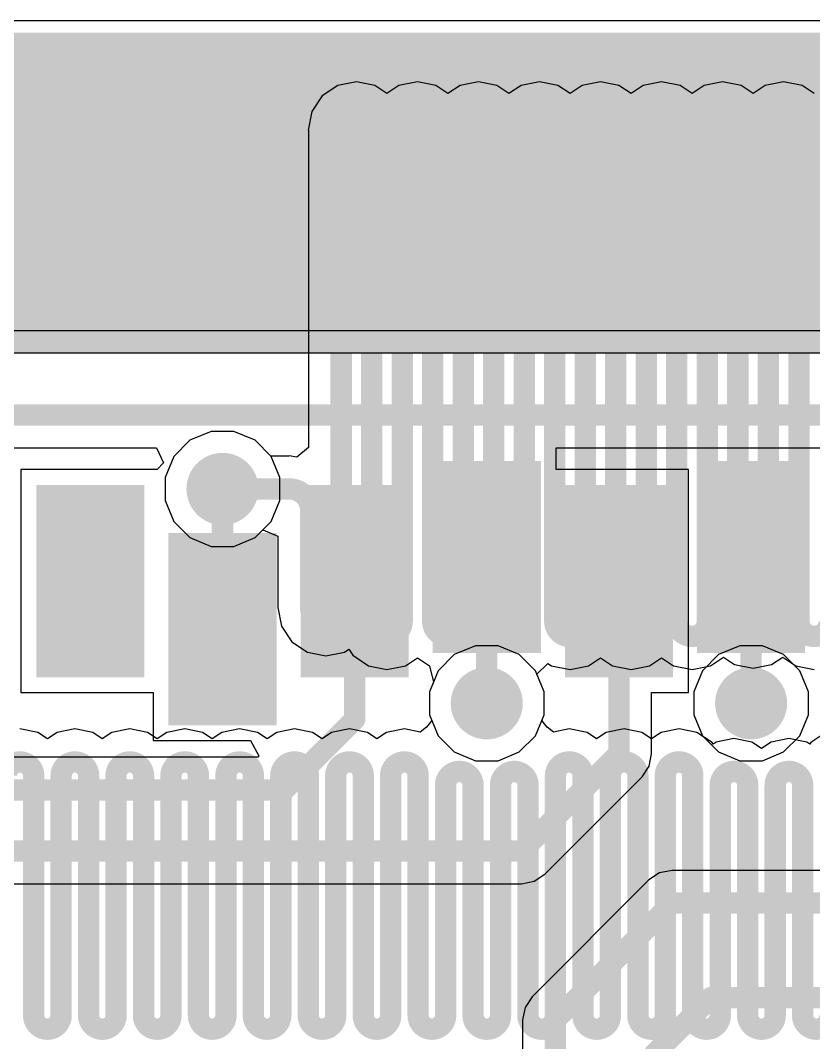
# Model space of a CAD drawing. Header units: inches. Extents: x -3 to 128, y -12 to 41.
# Drawn here: x 50.76 to 57.36, y 24.33 to 32.83 of the extents above; entities that cross this region are included whole.
import ezdxf

# ---------------------------------------------------------------- set-up
doc = ezdxf.new("R2010")
doc.units = ezdxf.units.IN
for name, color, linetype in [('Bottom Layer', 5, 'Continuous'), ('Layer 1', 16, 'Continuous'), ('Layer 2', 76, 'Continuous'), ('Top Layer', 1, 'Continuous'), ('Top Overlay', 2, 'Continuous'), ('Top Paste', 8, 'Continuous'), ('Top Solder', 216, 'Continuous'), ('Via Holes', 16, 'Continuous')]:
    doc.layers.add(name, color=color, linetype=linetype)

msp = doc.modelspace()

# ---------------------------------------------------------------- hatches: boundary and pattern name
at = {"layer": 'Bottom Layer'}
h = msp.add_hatch(color=5, dxfattribs=at)
edge = h.paths.add_edge_path()
edge.add_arc((52.4416, 28.9333), 0.3, 0, 360)
h = msp.add_hatch(color=5, dxfattribs=at)
edge = h.paths.add_edge_path()
edge.add_arc((54.6416, 27.1498), 0.3, 0, 360)
h = msp.add_hatch(color=5, dxfattribs=at)
edge = h.paths.add_edge_path()
edge.add_arc((56.8416, 27.1498), 0.3, 0, 360)
at = {"layer": 'Layer 1'}
h = msp.add_hatch(color=16, dxfattribs=at)
edge = h.paths.add_edge_path()
edge.add_arc((52.4416, 28.9333), 0.3, 0, 360)
h = msp.add_hatch(color=16, dxfattribs=at)
edge = h.paths.add_edge_path()
edge.add_arc((54.6416, 27.1498), 0.3, 0, 360)
h = msp.add_hatch(color=16, dxfattribs=at)
edge = h.paths.add_edge_path()
edge.add_arc((56.8416, 27.1498), 0.3, 0, 360)
at = {"layer": 'Layer 2'}
h = msp.add_hatch(color=76, dxfattribs=at)
edge = h.paths.add_edge_path()
edge.add_arc((52.4416, 28.9333), 0.3, 0, 360)
h = msp.add_hatch(color=76, dxfattribs=at)
edge = h.paths.add_edge_path()
edge.add_arc((54.6416, 27.1498), 0.3, 0, 360)
h = msp.add_hatch(color=76, dxfattribs=at)
edge = h.paths.add_edge_path()
edge.add_arc((56.8416, 27.1498), 0.3, 0, 360)
at = {"layer": 'Top Layer'}
for points in [[(60.5316, 32.667), (45.9816, 32.667), (45.9816, 30.067), (60.5316, 30.067)], [(55.0416, 27.617), (54.2416, 27.617), (54.2416, 29.1169), (55.0416, 29.1169)], [(57.2416, 27.617), (56.4416, 27.617), (56.4416, 29.1169), (57.2416, 29.1169)], [(51.7416, 27.417), (50.9416, 27.417), (50.9416, 28.9169), (51.7416, 28.9169)], [(53.9416, 27.417), (53.1416, 27.417), (53.1416, 28.9169), (53.9416, 28.9169)], [(56.1416, 27.417), (55.3416, 27.417), (55.3416, 28.9169), (56.1416, 28.9169)], [(52.8416, 27.017), (52.0416, 27.017), (52.0416, 28.5169), (52.8416, 28.5169)]]:
    msp.add_hatch(color=1, dxfattribs=at).paths.add_polyline_path(points)
h = msp.add_hatch(color=1, dxfattribs=at)
edge = h.paths.add_edge_path()
edge.add_arc((52.4416, 28.9333), 0.3, 0, 360)
h = msp.add_hatch(color=1, dxfattribs=at)
edge = h.paths.add_edge_path()
edge.add_arc((54.6416, 27.1498), 0.3, 0, 360)
h = msp.add_hatch(color=1, dxfattribs=at)
edge = h.paths.add_edge_path()
edge.add_arc((56.8416, 27.1498), 0.3, 0, 360)
at = {"layer": 'Top Paste'}
for points in [[(55.0416, 27.617), (54.2416, 27.617), (54.2416, 29.1169), (55.0416, 29.1169)], [(57.2416, 27.617), (56.4416, 27.617), (56.4416, 29.1169), (57.2416, 29.1169)], [(51.7416, 27.417), (50.9416, 27.417), (50.9416, 28.9169), (51.7416, 28.9169)], [(53.9416, 27.417), (53.1416, 27.417), (53.1416, 28.9169), (53.9416, 28.9169)], [(56.1416, 27.417), (55.3416, 27.417), (55.3416, 28.9169), (56.1416, 28.9169)], [(52.8416, 27.017), (52.0416, 27.017), (52.0416, 28.5169), (52.8416, 28.5169)]]:
    msp.add_hatch(color=8, dxfattribs=at).paths.add_polyline_path(points)
at = {"layer": 'Top Solder'}
for points in [[(55.0916, 27.567), (54.1916, 27.567), (54.1916, 29.1669), (55.0916, 29.1669)], [(57.2916, 27.567), (56.3916, 27.567), (56.3916, 29.1669), (57.2916, 29.1669)], [(51.7916, 27.367), (50.8916, 27.367), (50.8916, 28.9669), (51.7916, 28.9669)], [(53.9916, 27.367), (53.0916, 27.367), (53.0916, 28.9669), (53.9916, 28.9669)], [(56.1916, 27.367), (55.2916, 27.367), (55.2916, 28.9669), (56.1916, 28.9669)], [(52.8916, 26.967), (51.9916, 26.967), (51.9916, 28.5669), (52.8916, 28.5669)]]:
    msp.add_hatch(color=216, dxfattribs=at).paths.add_polyline_path(points)
at = {"layer": 'Via Holes'}
h = msp.add_hatch(color=7, dxfattribs=at)
edge = h.paths.add_edge_path()
edge.add_arc((52.4416, 28.9333), 0.15, 0, 360)
h = msp.add_hatch(color=7, dxfattribs=at)
edge = h.paths.add_edge_path()
edge.add_arc((54.6416, 27.1498), 0.15, 0, 360)
h = msp.add_hatch(color=7, dxfattribs=at)
edge = h.paths.add_edge_path()
edge.add_arc((56.8416, 27.1498), 0.15, 0, 360)

# ---------------------------------------------------------------- linework, layer by layer
at = {"layer": 'Bottom Layer'}
for p, q in [((44.5928, 32.831), (58.7484, 32.831)), ((60.1808, 30.2483), (12.7877, 30.2483)), ((12.7877, 30.067), (60.1808, 30.067)), ((52.1709, 29.3383), (52.0365, 29.2039)), ((52.3466, 29.4111), (52.1709, 29.3383)), ((52.5366, 29.4111), (52.3466, 29.4111)), ((52.7123, 29.3383), (52.5366, 29.4111)), ((52.8467, 29.2039), (52.7123, 29.3383)), ((52.0365, 29.2039), (51.9638, 29.0283)), ((52.9194, 29.0283), (52.8467, 29.2039)), ((51.9638, 29.0283), (51.9638, 28.8382)), ((52.9194, 28.8382), (52.9194, 29.0283)), ((51.9638, 28.8382), (52.0365, 28.6626)), ((52.8467, 28.6626), (52.9194, 28.8382)), ((52.0365, 28.6626), (52.1709, 28.5282)), ((52.7123, 28.5282), (52.8467, 28.6626)), ((52.1709, 28.5282), (52.3466, 28.4555)), ((52.5366, 28.4555), (52.7123, 28.5282)), ((52.3466, 28.4555), (52.5366, 28.4555)), ((56.5709, 27.5549), (56.4365, 27.4205)), ((56.7466, 27.6276), (56.5709, 27.5549)), ((56.9366, 27.6276), (56.7466, 27.6276)), ((57.1122, 27.5549), (56.9366, 27.6276)), ((57.2467, 27.4205), (57.1122, 27.5549)), ((56.4365, 27.4205), (56.3638, 27.2449)), ((57.3194, 27.2449), (57.2467, 27.4205)), ((56.3638, 27.2449), (56.3638, 27.0548)), ((57.3194, 27.0548), (57.3194, 27.2449)), ((56.3638, 27.0548), (56.4365, 26.8792)), ((57.2467, 26.8792), (57.3194, 27.0548)), ((56.4365, 26.8792), (56.5709, 26.7448)), ((57.1122, 26.7448), (57.2467, 26.8792)), ((56.5709, 26.7448), (56.7466, 26.672)), ((56.9366, 26.672), (57.1122, 26.7448)), ((56.7466, 26.672), (56.9366, 26.672))]:
    msp.add_line(p, q, dxfattribs=at)
at = {"layer": 'Layer 1'}
for p, q in [((44.5928, 32.831), (58.7484, 32.831)), ((53.5564, 32.3207), (53.4028, 32.2902)), ((53.7101, 32.2902), (53.5564, 32.3207)), ((54.0644, 32.3207), (53.9108, 32.2902)), ((54.2181, 32.2902), (54.0644, 32.3207)), ((54.5724, 32.3207), (54.4188, 32.2902)), ((54.7261, 32.2902), (54.5724, 32.3207)), ((55.0804, 32.3207), (54.9268, 32.2902)), ((55.2341, 32.2902), (55.0804, 32.3207)), ((55.5884, 32.3207), (55.4348, 32.2902)), ((55.7421, 32.2902), (55.5884, 32.3207)), ((56.0964, 32.3207), (55.9428, 32.2902)), ((56.2501, 32.2902), (56.0964, 32.3207)), ((56.6044, 32.3207), (56.4508, 32.2902)), ((56.7581, 32.2902), (56.6044, 32.3207)), ((57.1124, 32.3207), (56.9588, 32.2902)), ((57.2661, 32.2902), (57.1124, 32.3207)), ((53.4028, 32.2902), (53.2726, 32.2032)), ((53.8104, 32.2231), (53.7101, 32.2902)), ((53.9108, 32.2902), (53.8104, 32.2231)), ((54.3184, 32.2231), (54.2181, 32.2902)), ((54.4188, 32.2902), (54.3184, 32.2231)), ((54.8264, 32.2231), (54.7261, 32.2902)), ((54.9268, 32.2902), (54.8264, 32.2231)), ((55.3344, 32.2231), (55.2341, 32.2902)), ((55.4348, 32.2902), (55.3344, 32.2231)), ((55.8424, 32.2231), (55.7421, 32.2902)), ((55.9428, 32.2902), (55.8424, 32.2231)), ((56.3504, 32.2231), (56.2501, 32.2902)), ((56.4508, 32.2902), (56.3504, 32.2231)), ((56.8584, 32.2231), (56.7581, 32.2902)), ((56.9588, 32.2902), (56.8584, 32.2231)), ((57.3664, 32.2231), (57.2661, 32.2902)), ((53.2726, 32.2032), (53.1856, 32.0729)), ((53.1856, 32.0729), (53.155, 31.9193)), ((53.155, 31.9193), (53.1575, 31.9193)), ((53.1575, 31.9193), (53.1575, 29.277)), ((52.1709, 29.3383), (52.0365, 29.2039)), ((52.3466, 29.4111), (52.1709, 29.3383)), ((52.5366, 29.4111), (52.3466, 29.4111)), ((52.7123, 29.3383), (52.5366, 29.4111)), ((52.8454, 29.2052), (52.7123, 29.3383)), ((53.1575, 29.277), (53.0593, 29.1964)), ((52.0365, 29.2039), (51.9638, 29.0283)), ((52.9976, 29.2052), (52.8454, 29.2052)), ((53.0593, 29.1964), (52.9976, 29.2087)), ((52.9976, 29.2087), (52.9976, 29.2052)), ((51.9638, 29.0283), (51.9638, 28.8382)), ((51.9638, 28.8382), (52.0365, 28.6626)), ((52.0365, 28.6626), (52.1709, 28.5282)), ((52.7123, 28.5282), (52.7765, 28.5925)), ((52.7765, 28.5925), (52.9035, 28.5399)), ((52.1709, 28.5282), (52.3466, 28.4555)), ((52.5366, 28.4555), (52.7123, 28.5282)), ((52.9035, 28.5399), (52.9035, 27.9459)), ((52.3466, 28.4555), (52.5366, 28.4555)), ((52.9035, 27.9459), (52.901, 27.9459)), ((52.901, 27.9459), (52.9316, 27.7923)), ((52.9316, 27.7923), (53.0186, 27.6621)), ((53.0186, 27.6621), (53.1488, 27.575)), ((53.1488, 27.575), (53.3024, 27.5445)), ((53.3024, 27.5445), (53.4561, 27.575)), ((53.4561, 27.575), (53.4929, 27.5997)), ((53.4929, 27.5997), (53.5266, 27.5492)), ((53.5266, 27.5492), (53.6568, 27.4622)), ((53.9641, 27.4622), (54.0644, 27.5293)), ((54.0644, 27.5293), (54.1648, 27.4622)), ((55.0589, 27.3909), (55.1509, 27.4822)), ((55.1509, 27.4822), (55.1808, 27.4622)), ((55.4881, 27.4622), (55.5884, 27.5293)), ((55.5884, 27.5293), (55.6888, 27.4622)), ((55.9961, 27.4622), (56.0964, 27.5293)), ((56.0964, 27.5293), (56.1968, 27.4622)), ((56.5041, 27.4622), (56.6123, 27.5345)), ((56.6123, 27.5345), (56.7048, 27.4727)), ((56.7048, 27.4727), (56.8584, 27.4421)), ((56.8584, 27.4421), (57.0121, 27.4727)), ((57.0121, 27.4727), (57.1046, 27.5345)), ((57.1046, 27.5345), (57.2128, 27.4622)), ((53.6568, 27.4622), (53.8104, 27.4316)), ((53.8104, 27.4316), (53.9641, 27.4622)), ((54.1648, 27.4622), (54.1975, 27.3262)), ((55.1194, 27.2449), (55.0589, 27.3909)), ((55.1808, 27.4622), (55.3344, 27.4316)), ((55.3344, 27.4316), (55.4881, 27.4622)), ((55.6888, 27.4622), (55.8424, 27.4316)), ((55.8424, 27.4316), (55.9961, 27.4622)), ((56.1968, 27.4622), (56.3504, 27.4316)), ((56.3504, 27.4316), (56.5041, 27.4622)), ((57.2128, 27.4622), (57.3664, 27.4316)), ((54.1975, 27.3262), (54.1638, 27.2449)), ((54.1638, 27.2449), (54.1638, 27.0548)), ((55.1194, 27.0548), (55.1194, 27.2449)), ((54.1638, 27.0548), (54.1838, 27.0065)), ((55.0992, 27.0061), (55.1194, 27.0548)), ((54.1838, 27.0065), (54.1409, 26.9523)), ((55.143, 26.9514), (55.0992, 27.0061)), ((50.9043, 26.9066), (50.7556, 26.9362)), ((50.9842, 26.8532), (50.9043, 26.9066)), ((51.0642, 26.9066), (50.9842, 26.8532)), ((51.2128, 26.9362), (51.0642, 26.9066)), ((51.3615, 26.9066), (51.2128, 26.9362)), ((51.4414, 26.8532), (51.3615, 26.9066)), ((51.5214, 26.9066), (51.4414, 26.8532)), ((51.67, 26.9362), (51.5214, 26.9066)), ((51.8187, 26.9066), (51.67, 26.9362)), ((51.8986, 26.8532), (51.8187, 26.9066)), ((51.9786, 26.9066), (51.8986, 26.8532)), ((52.1272, 26.9362), (51.9786, 26.9066)), ((52.2759, 26.9066), (52.1272, 26.9362)), ((52.3558, 26.8532), (52.2759, 26.9066)), ((52.4358, 26.9066), (52.3558, 26.8532)), ((52.5844, 26.9362), (52.4358, 26.9066)), ((52.7331, 26.9066), (52.5844, 26.9362)), ((52.813, 26.8532), (52.7331, 26.9066)), ((52.893, 26.9066), (52.813, 26.8532)), ((53.0416, 26.9362), (52.893, 26.9066)), ((53.1903, 26.9066), (53.0416, 26.9362)), ((53.2702, 26.8532), (53.1903, 26.9066)), ((53.3502, 26.9066), (53.2702, 26.8532)), ((53.4988, 26.9362), (53.3502, 26.9066)), ((53.6475, 26.9066), (53.4988, 26.9362)), ((53.7274, 26.8532), (53.6475, 26.9066)), ((53.8074, 26.9066), (53.7274, 26.8532)), ((53.956, 26.9362), (53.8074, 26.9066)), ((54.0862, 26.9103), (53.956, 26.9362)), ((54.1409, 26.9523), (54.0862, 26.9103)), ((55.197, 26.9102), (55.143, 26.9514)), ((55.3276, 26.9362), (55.197, 26.9102)), ((55.4763, 26.9066), (55.3276, 26.9362)), ((55.5562, 26.8532), (55.4763, 26.9066)), ((55.6362, 26.9066), (55.5562, 26.8532)), ((55.7848, 26.9362), (55.6362, 26.9066)), ((55.9335, 26.9066), (55.7848, 26.9362)), ((56.0134, 26.8532), (55.9335, 26.9066)), ((56.0934, 26.9066), (56.0134, 26.8532)), ((56.242, 26.9362), (56.0934, 26.9066)), ((56.3907, 26.9066), (56.242, 26.9362)), ((56.5167, 26.8224), (56.3907, 26.9066)), ((57.465, 26.9066), (57.3389, 26.8224)), ((56.5247, 26.8105), (56.5167, 26.8224)), ((56.5506, 26.8277), (56.5247, 26.8105)), ((56.6992, 26.8573), (56.5506, 26.8277)), ((56.8479, 26.8277), (56.6992, 26.8573)), ((56.9278, 26.7743), (56.8479, 26.8277)), ((57.0078, 26.8277), (56.9278, 26.7743)), ((57.1564, 26.8573), (57.0078, 26.8277)), ((57.3051, 26.8277), (57.1564, 26.8573)), ((57.3309, 26.8105), (57.3051, 26.8277)), ((57.3389, 26.8224), (57.3309, 26.8105))]:
    msp.add_line(p, q, dxfattribs=at)
for points in [[(53.4294, 31.9193, 0.1778, 0.1778, -1), (53.6834, 31.9193, 0.1778, 0.1778, 0)], [(53.9374, 31.9193, 0.1778, 0.1778, -1), (54.1914, 31.9193, 0.1778, 0.1778, 0)], [(54.4454, 31.9193, 0.1778, 0.1778, -1), (54.6994, 31.9193, 0.1778, 0.1778, 0)], [(54.9534, 31.9193, 0.1778, 0.1778, -1), (55.2074, 31.9193, 0.1778, 0.1778, 0)], [(55.4614, 31.9193, 0.1778, 0.1778, -1), (55.7154, 31.9193, 0.1778, 0.1778, 0)], [(55.9694, 31.9193, 0.1778, 0.1778, -1), (56.2234, 31.9193, 0.1778, 0.1778, 0)], [(56.4774, 31.9193, 0.1778, 0.1778, -1), (56.7314, 31.9193, 0.1778, 0.1778, 0)], [(56.9854, 31.9193, 0.1778, 0.1778, -1), (57.2394, 31.9193, 0.1778, 0.1778, 0)], [(53.4294, 27.9459, 0.1778, 0.1778, 0), (53.4294, 31.9193, 0.1778, 0.1778, 0)], [(53.6834, 27.833, 0.1778, 0.1778, 0), (53.6834, 31.9193, 0.1778, 0.1778, 0)], [(53.9374, 27.833, 0.1778, 0.1778, 0), (53.9374, 31.9193, 0.1778, 0.1778, 0)], [(54.1914, 27.833, 0.1778, 0.1778, 0), (54.1914, 31.9193, 0.1778, 0.1778, 0)], [(54.4454, 27.833, 0.1778, 0.1778, 0), (54.4454, 31.9193, 0.1778, 0.1778, 0)], [(54.6994, 27.8435, 0.1778, 0.1778, 0), (54.6994, 31.9193, 0.1778, 0.1778, 0)], [(54.9534, 27.8435, 0.1778, 0.1778, 0), (54.9534, 31.9193, 0.1778, 0.1778, 0)], [(55.2074, 27.833, 0.1778, 0.1778, 0), (55.2074, 31.9193, 0.1778, 0.1778, 0)], [(55.4614, 27.833, 0.1778, 0.1778, 0), (55.4614, 31.9193, 0.1778, 0.1778, 0)], [(55.7154, 27.833, 0.1778, 0.1778, 0), (55.7154, 31.9193, 0.1778, 0.1778, 0)], [(55.9694, 27.833, 0.1778, 0.1778, 0), (55.9694, 31.9193, 0.1778, 0.1778, 0)], [(56.2234, 27.833, 0.1778, 0.1778, 0), (56.2234, 31.9193, 0.1778, 0.1778, 0)], [(56.4774, 27.833, 0.1778, 0.1778, 0), (56.4774, 31.9193, 0.1778, 0.1778, 0)], [(56.7314, 27.8435, 0.1778, 0.1778, 0), (56.7314, 31.9193, 0.1778, 0.1778, 0)], [(56.9854, 27.8435, 0.1778, 0.1778, 0), (56.9854, 31.9193, 0.1778, 0.1778, 0)], [(57.2394, 27.833, 0.1778, 0.1778, 0), (57.2394, 31.9193, 0.1778, 0.1778, 0)], [(52.4416, 28.9333, 0.1778, 0.1778, 0), (52.6547, 28.9333, 0.1778, 0.1778, 0)], [(52.6547, 28.9333, 0.1778, 0.1778, 0), (52.9976, 28.9333, 0.1778, 0.1778, 0)], [(52.9976, 28.9333, 0.1778, 0.1778, -0.414214), (53.1754, 28.7555, 0.1778, 0.1778, 0)], [(53.1754, 27.9459, 0.1778, 0.1778, 0), (53.1754, 28.7555, 0.1778, 0.1778, 0)], [(53.4294, 27.9459, 0.1778, 0.1778, -1), (53.1754, 27.9459, 0.1778, 0.1778, 0)], [(53.9374, 27.833, 0.1778, 0.1778, -1), (53.6834, 27.833, 0.1778, 0.1778, 0)], [(54.4454, 27.833, 0.1778, 0.1778, -1), (54.1914, 27.833, 0.1778, 0.1778, 0)], [(54.9534, 27.8435, 0.1778, 0.1778, -1), (54.6994, 27.8435, 0.1778, 0.1778, 0)], [(55.4614, 27.833, 0.1778, 0.1778, -1), (55.2074, 27.833, 0.1778, 0.1778, 0)], [(55.9694, 27.833, 0.1778, 0.1778, -1), (55.7154, 27.833, 0.1778, 0.1778, 0)], [(56.4774, 27.833, 0.1778, 0.1778, -1), (56.2234, 27.833, 0.1778, 0.1778, 0)], [(56.9854, 27.8435, 0.1778, 0.1778, -1), (56.7314, 27.8435, 0.1778, 0.1778, 0)], [(57.4934, 27.833, 0.1778, 0.1778, -1), (57.2394, 27.833, 0.1778, 0.1778, 0)], [(50.6413, 26.5477, 0.1778, 0.1778, -1), (50.8699, 26.5477, 0.1778, 0.1778, 0)], [(51.0985, 26.5477, 0.1778, 0.1778, -1), (51.3271, 26.5477, 0.1778, 0.1778, 0)], [(51.5557, 26.5477, 0.1778, 0.1778, -1), (51.7843, 26.5477, 0.1778, 0.1778, 0)], [(52.0129, 26.5477, 0.1778, 0.1778, -1), (52.2415, 26.5477, 0.1778, 0.1778, 0)], [(52.4701, 26.5477, 0.1778, 0.1778, -1), (52.6987, 26.5477, 0.1778, 0.1778, 0)], [(52.9273, 26.5477, 0.1778, 0.1778, -1), (53.1559, 26.5477, 0.1778, 0.1778, 0)], [(53.3845, 26.5477, 0.1778, 0.1778, -1), (53.6131, 26.5477, 0.1778, 0.1778, 0)], [(53.8417, 26.5477, 0.1778, 0.1778, -1), (54.0703, 26.5477, 0.1778, 0.1778, 0)], [(55.2133, 26.5477, 0.1778, 0.1778, -1), (55.4419, 26.5477, 0.1778, 0.1778, 0)], [(55.6705, 26.5477, 0.1778, 0.1778, -1), (55.8991, 26.5477, 0.1778, 0.1778, 0)], [(56.1277, 26.5477, 0.1778, 0.1778, -1), (56.3563, 26.5477, 0.1778, 0.1778, 0)], [(50.8699, 24.5526, 0.1778, 0.1778, 0), (50.8699, 26.5477, 0.1778, 0.1778, 0)], [(51.0985, 24.5526, 0.1778, 0.1778, 0), (51.0985, 26.5477, 0.1778, 0.1778, 0)], [(51.3271, 24.5526, 0.1778, 0.1778, 0), (51.3271, 26.5477, 0.1778, 0.1778, 0)], [(51.5557, 24.5526, 0.1778, 0.1778, 0), (51.5557, 26.5477, 0.1778, 0.1778, 0)], [(51.7843, 24.5526, 0.1778, 0.1778, 0), (51.7843, 26.5477, 0.1778, 0.1778, 0)], [(52.0129, 24.5526, 0.1778, 0.1778, 0), (52.0129, 26.5477, 0.1778, 0.1778, 0)], [(52.2415, 24.5526, 0.1778, 0.1778, 0), (52.2415, 26.5477, 0.1778, 0.1778, 0)], [(52.4701, 24.5526, 0.1778, 0.1778, 0), (52.4701, 26.5477, 0.1778, 0.1778, 0)], [(52.6987, 24.5526, 0.1778, 0.1778, 0), (52.6987, 26.5477, 0.1778, 0.1778, 0)], [(52.9273, 24.5526, 0.1778, 0.1778, 0), (52.9273, 26.5477, 0.1778, 0.1778, 0)], [(53.1559, 24.5526, 0.1778, 0.1778, 0), (53.1559, 26.5477, 0.1778, 0.1778, 0)], [(53.3845, 24.5526, 0.1778, 0.1778, 0), (53.3845, 26.5477, 0.1778, 0.1778, 0)], [(53.6131, 24.5526, 0.1778, 0.1778, 0), (53.6131, 26.5477, 0.1778, 0.1778, 0)], [(53.8417, 24.5526, 0.1778, 0.1778, 0), (53.8417, 26.5477, 0.1778, 0.1778, 0)], [(54.0703, 24.5526, 0.1778, 0.1778, 0), (54.0703, 26.5477, 0.1778, 0.1778, 0)], [(54.2989, 26.4688, 0.1778, 0.1778, -1), (54.5275, 26.4688, 0.1778, 0.1778, 0)], [(54.7561, 26.4688, 0.1778, 0.1778, -1), (54.9847, 26.4688, 0.1778, 0.1778, 0)], [(55.2133, 24.5526, 0.1778, 0.1778, 0), (55.2133, 26.5477, 0.1778, 0.1778, 0)], [(55.4419, 24.5526, 0.1778, 0.1778, 0), (55.4419, 26.5477, 0.1778, 0.1778, 0)], [(55.6705, 24.5526, 0.1778, 0.1778, 0), (55.6705, 26.5477, 0.1778, 0.1778, 0)], [(55.8991, 24.5526, 0.1778, 0.1778, 0), (55.8991, 26.5477, 0.1778, 0.1778, 0)], [(56.1277, 24.5526, 0.1778, 0.1778, 0), (56.1277, 26.5477, 0.1778, 0.1778, 0)], [(56.3563, 24.5526, 0.1778, 0.1778, 0), (56.3563, 26.5477, 0.1778, 0.1778, 0)], [(56.5849, 26.4688, 0.1778, 0.1778, -1), (56.8135, 26.4688, 0.1778, 0.1778, 0)], [(57.0421, 26.4688, 0.1778, 0.1778, -1), (57.2707, 26.4688, 0.1778, 0.1778, 0)], [(54.2989, 24.5526, 0.1778, 0.1778, 0), (54.2989, 26.4688, 0.1778, 0.1778, 0)], [(54.5275, 24.5526, 0.1778, 0.1778, 0), (54.5275, 26.4688, 0.1778, 0.1778, 0)], [(54.7561, 24.5526, 0.1778, 0.1778, 0), (54.7561, 26.4688, 0.1778, 0.1778, 0)], [(54.9847, 24.5526, 0.1778, 0.1778, 0), (54.9847, 26.4688, 0.1778, 0.1778, 0)], [(56.5849, 24.5526, 0.1778, 0.1778, 0), (56.5849, 26.4688, 0.1778, 0.1778, 0)], [(56.8135, 24.5526, 0.1778, 0.1778, 0), (56.8135, 26.4688, 0.1778, 0.1778, 0)], [(57.0421, 24.5526, 0.1778, 0.1778, 0), (57.0421, 26.4688, 0.1778, 0.1778, 0)], [(57.2707, 24.5526, 0.1778, 0.1778, 0), (57.2707, 26.4688, 0.1778, 0.1778, 0)], [(51.0985, 24.5526, 0.1778, 0.1778, -1), (50.8699, 24.5526, 0.1778, 0.1778, 0)], [(51.5557, 24.5526, 0.1778, 0.1778, -1), (51.3271, 24.5526, 0.1778, 0.1778, 0)], [(52.0129, 24.5526, 0.1778, 0.1778, -1), (51.7843, 24.5526, 0.1778, 0.1778, 0)], [(52.4701, 24.5526, 0.1778, 0.1778, -1), (52.2415, 24.5526, 0.1778, 0.1778, 0)], [(52.9273, 24.5526, 0.1778, 0.1778, -1), (52.6987, 24.5526, 0.1778, 0.1778, 0)], [(53.3845, 24.5526, 0.1778, 0.1778, -1), (53.1559, 24.5526, 0.1778, 0.1778, 0)], [(53.8417, 24.5526, 0.1778, 0.1778, -1), (53.6131, 24.5526, 0.1778, 0.1778, 0)], [(54.2989, 24.5526, 0.1778, 0.1778, -1), (54.0703, 24.5526, 0.1778, 0.1778, 0)], [(54.7561, 24.5526, 0.1778, 0.1778, -1), (54.5275, 24.5526, 0.1778, 0.1778, 0)], [(55.2133, 24.5526, 0.1778, 0.1778, -1), (54.9847, 24.5526, 0.1778, 0.1778, 0)], [(55.6705, 24.5526, 0.1778, 0.1778, -1), (55.4419, 24.5526, 0.1778, 0.1778, 0)], [(56.1277, 24.5526, 0.1778, 0.1778, -1), (55.8991, 24.5526, 0.1778, 0.1778, 0)], [(56.5849, 24.5526, 0.1778, 0.1778, -1), (56.3563, 24.5526, 0.1778, 0.1778, 0)], [(57.0421, 24.5526, 0.1778, 0.1778, -1), (56.8135, 24.5526, 0.1778, 0.1778, 0)], [(57.4993, 24.5526, 0.1778, 0.1778, -1), (57.2707, 24.5526, 0.1778, 0.1778, 0)]]:
    msp.add_lwpolyline(points, format="xyseb", dxfattribs=at)
for points in [[(53.385, 31.9193, 0.0889, 0.0889, 1), (53.4739, 31.9193, 0.0889, 0.0889, 1)], [(53.385, 31.9193, 0.0889, 0.0889, 1), (53.4739, 31.9193, 0.0889, 0.0889, 1)], [(53.639, 31.9193, 0.0889, 0.0889, 1), (53.7279, 31.9193, 0.0889, 0.0889, 1)], [(53.639, 31.9193, 0.0889, 0.0889, 1), (53.7279, 31.9193, 0.0889, 0.0889, 1)], [(53.893, 31.9193, 0.0889, 0.0889, 1), (53.9819, 31.9193, 0.0889, 0.0889, 1)], [(53.893, 31.9193, 0.0889, 0.0889, 1), (53.9819, 31.9193, 0.0889, 0.0889, 1)], [(54.147, 31.9193, 0.0889, 0.0889, 1), (54.2359, 31.9193, 0.0889, 0.0889, 1)], [(54.147, 31.9193, 0.0889, 0.0889, 1), (54.2359, 31.9193, 0.0889, 0.0889, 1)], [(54.401, 31.9193, 0.0889, 0.0889, 1), (54.4899, 31.9193, 0.0889, 0.0889, 1)], [(54.401, 31.9193, 0.0889, 0.0889, 1), (54.4899, 31.9193, 0.0889, 0.0889, 1)], [(54.655, 31.9193, 0.0889, 0.0889, 1), (54.7439, 31.9193, 0.0889, 0.0889, 1)], [(54.655, 31.9193, 0.0889, 0.0889, 1), (54.7439, 31.9193, 0.0889, 0.0889, 1)], [(54.909, 31.9193, 0.0889, 0.0889, 1), (54.9979, 31.9193, 0.0889, 0.0889, 1)], [(54.909, 31.9193, 0.0889, 0.0889, 1), (54.9979, 31.9193, 0.0889, 0.0889, 1)], [(55.163, 31.9193, 0.0889, 0.0889, 1), (55.2519, 31.9193, 0.0889, 0.0889, 1)], [(55.163, 31.9193, 0.0889, 0.0889, 1), (55.2519, 31.9193, 0.0889, 0.0889, 1)], [(55.417, 31.9193, 0.0889, 0.0889, 1), (55.5059, 31.9193, 0.0889, 0.0889, 1)], [(55.417, 31.9193, 0.0889, 0.0889, 1), (55.5059, 31.9193, 0.0889, 0.0889, 1)], [(55.671, 31.9193, 0.0889, 0.0889, 1), (55.7599, 31.9193, 0.0889, 0.0889, 1)], [(55.671, 31.9193, 0.0889, 0.0889, 1), (55.7599, 31.9193, 0.0889, 0.0889, 1)], [(55.925, 31.9193, 0.0889, 0.0889, 1), (56.0139, 31.9193, 0.0889, 0.0889, 1)], [(55.925, 31.9193, 0.0889, 0.0889, 1), (56.0139, 31.9193, 0.0889, 0.0889, 1)], [(56.179, 31.9193, 0.0889, 0.0889, 1), (56.2679, 31.9193, 0.0889, 0.0889, 1)], [(56.179, 31.9193, 0.0889, 0.0889, 1), (56.2679, 31.9193, 0.0889, 0.0889, 1)], [(56.433, 31.9193, 0.0889, 0.0889, 1), (56.5219, 31.9193, 0.0889, 0.0889, 1)], [(56.433, 31.9193, 0.0889, 0.0889, 1), (56.5219, 31.9193, 0.0889, 0.0889, 1)], [(56.687, 31.9193, 0.0889, 0.0889, 1), (56.7759, 31.9193, 0.0889, 0.0889, 1)], [(56.687, 31.9193, 0.0889, 0.0889, 1), (56.7759, 31.9193, 0.0889, 0.0889, 1)], [(56.941, 31.9193, 0.0889, 0.0889, 1), (57.0299, 31.9193, 0.0889, 0.0889, 1)], [(56.941, 31.9193, 0.0889, 0.0889, 1), (57.0299, 31.9193, 0.0889, 0.0889, 1)], [(57.195, 31.9193, 0.0889, 0.0889, 1), (57.2839, 31.9193, 0.0889, 0.0889, 1)], [(57.195, 31.9193, 0.0889, 0.0889, 1), (57.2839, 31.9193, 0.0889, 0.0889, 1)], [(52.3972, 28.9333, 0.0889, 0.0889, 1), (52.4861, 28.9333, 0.0889, 0.0889, 1)], [(52.6103, 28.9333, 0.0889, 0.0889, 1), (52.6992, 28.9333, 0.0889, 0.0889, 1)], [(52.6103, 28.9333, 0.0889, 0.0889, 1), (52.6992, 28.9333, 0.0889, 0.0889, 1)], [(52.9532, 28.9333, 0.0889, 0.0889, 1), (53.0421, 28.9333, 0.0889, 0.0889, 1)], [(52.9532, 28.9333, 0.0889, 0.0889, 1), (53.0421, 28.9333, 0.0889, 0.0889, 1)], [(53.131, 28.7555, 0.0889, 0.0889, 1), (53.2199, 28.7555, 0.0889, 0.0889, 1)], [(53.131, 28.7555, 0.0889, 0.0889, 1), (53.2199, 28.7555, 0.0889, 0.0889, 1)], [(53.131, 27.9459, 0.0889, 0.0889, 1), (53.2199, 27.9459, 0.0889, 0.0889, 1)], [(53.131, 27.9459, 0.0889, 0.0889, 1), (53.2199, 27.9459, 0.0889, 0.0889, 1)], [(53.385, 27.9459, 0.0889, 0.0889, 1), (53.4739, 27.9459, 0.0889, 0.0889, 1)], [(53.385, 27.9459, 0.0889, 0.0889, 1), (53.4739, 27.9459, 0.0889, 0.0889, 1)], [(53.639, 27.833, 0.0889, 0.0889, 1), (53.7279, 27.833, 0.0889, 0.0889, 1)], [(53.639, 27.833, 0.0889, 0.0889, 1), (53.7279, 27.833, 0.0889, 0.0889, 1)], [(53.893, 27.833, 0.0889, 0.0889, 1), (53.9819, 27.833, 0.0889, 0.0889, 1)], [(53.893, 27.833, 0.0889, 0.0889, 1), (53.9819, 27.833, 0.0889, 0.0889, 1)], [(54.147, 27.833, 0.0889, 0.0889, 1), (54.2359, 27.833, 0.0889, 0.0889, 1)], [(54.147, 27.833, 0.0889, 0.0889, 1), (54.2359, 27.833, 0.0889, 0.0889, 1)], [(54.401, 27.833, 0.0889, 0.0889, 1), (54.4899, 27.833, 0.0889, 0.0889, 1)], [(54.401, 27.833, 0.0889, 0.0889, 1), (54.4899, 27.833, 0.0889, 0.0889, 1)], [(54.655, 27.8435, 0.0889, 0.0889, 1), (54.7439, 27.8435, 0.0889, 0.0889, 1)], [(54.655, 27.8435, 0.0889, 0.0889, 1), (54.7439, 27.8435, 0.0889, 0.0889, 1)], [(54.909, 27.8435, 0.0889, 0.0889, 1), (54.9979, 27.8435, 0.0889, 0.0889, 1)], [(54.909, 27.8435, 0.0889, 0.0889, 1), (54.9979, 27.8435, 0.0889, 0.0889, 1)], [(55.163, 27.833, 0.0889, 0.0889, 1), (55.2519, 27.833, 0.0889, 0.0889, 1)], [(55.163, 27.833, 0.0889, 0.0889, 1), (55.2519, 27.833, 0.0889, 0.0889, 1)], [(55.417, 27.833, 0.0889, 0.0889, 1), (55.5059, 27.833, 0.0889, 0.0889, 1)], [(55.417, 27.833, 0.0889, 0.0889, 1), (55.5059, 27.833, 0.0889, 0.0889, 1)], [(55.671, 27.833, 0.0889, 0.0889, 1), (55.7599, 27.833, 0.0889, 0.0889, 1)], [(55.671, 27.833, 0.0889, 0.0889, 1), (55.7599, 27.833, 0.0889, 0.0889, 1)], [(55.925, 27.833, 0.0889, 0.0889, 1), (56.0139, 27.833, 0.0889, 0.0889, 1)], [(55.925, 27.833, 0.0889, 0.0889, 1), (56.0139, 27.833, 0.0889, 0.0889, 1)], [(56.179, 27.833, 0.0889, 0.0889, 1), (56.2679, 27.833, 0.0889, 0.0889, 1)], [(56.179, 27.833, 0.0889, 0.0889, 1), (56.2679, 27.833, 0.0889, 0.0889, 1)], [(56.433, 27.833, 0.0889, 0.0889, 1), (56.5219, 27.833, 0.0889, 0.0889, 1)], [(56.433, 27.833, 0.0889, 0.0889, 1), (56.5219, 27.833, 0.0889, 0.0889, 1)], [(56.687, 27.8435, 0.0889, 0.0889, 1), (56.7759, 27.8435, 0.0889, 0.0889, 1)], [(56.687, 27.8435, 0.0889, 0.0889, 1), (56.7759, 27.8435, 0.0889, 0.0889, 1)], [(56.941, 27.8435, 0.0889, 0.0889, 1), (57.0299, 27.8435, 0.0889, 0.0889, 1)], [(56.941, 27.8435, 0.0889, 0.0889, 1), (57.0299, 27.8435, 0.0889, 0.0889, 1)], [(57.195, 27.833, 0.0889, 0.0889, 1), (57.2839, 27.833, 0.0889, 0.0889, 1)], [(57.195, 27.833, 0.0889, 0.0889, 1), (57.2839, 27.833, 0.0889, 0.0889, 1)], [(50.8255, 26.5477, 0.0889, 0.0889, 1), (50.9144, 26.5477, 0.0889, 0.0889, 1)], [(50.8255, 26.5477, 0.0889, 0.0889, 1), (50.9144, 26.5477, 0.0889, 0.0889, 1)], [(51.0541, 26.5477, 0.0889, 0.0889, 1), (51.143, 26.5477, 0.0889, 0.0889, 1)], [(51.0541, 26.5477, 0.0889, 0.0889, 1), (51.143, 26.5477, 0.0889, 0.0889, 1)], [(51.2827, 26.5477, 0.0889, 0.0889, 1), (51.3716, 26.5477, 0.0889, 0.0889, 1)], [(51.2827, 26.5477, 0.0889, 0.0889, 1), (51.3716, 26.5477, 0.0889, 0.0889, 1)], [(51.5113, 26.5477, 0.0889, 0.0889, 1), (51.6002, 26.5477, 0.0889, 0.0889, 1)], [(51.5113, 26.5477, 0.0889, 0.0889, 1), (51.6002, 26.5477, 0.0889, 0.0889, 1)], [(51.7399, 26.5477, 0.0889, 0.0889, 1), (51.8288, 26.5477, 0.0889, 0.0889, 1)], [(51.7399, 26.5477, 0.0889, 0.0889, 1), (51.8288, 26.5477, 0.0889, 0.0889, 1)], [(51.9685, 26.5477, 0.0889, 0.0889, 1), (52.0574, 26.5477, 0.0889, 0.0889, 1)], [(51.9685, 26.5477, 0.0889, 0.0889, 1), (52.0574, 26.5477, 0.0889, 0.0889, 1)], [(52.1971, 26.5477, 0.0889, 0.0889, 1), (52.286, 26.5477, 0.0889, 0.0889, 1)], [(52.1971, 26.5477, 0.0889, 0.0889, 1), (52.286, 26.5477, 0.0889, 0.0889, 1)], [(52.4257, 26.5477, 0.0889, 0.0889, 1), (52.5146, 26.5477, 0.0889, 0.0889, 1)], [(52.4257, 26.5477, 0.0889, 0.0889, 1), (52.5146, 26.5477, 0.0889, 0.0889, 1)], [(52.6543, 26.5477, 0.0889, 0.0889, 1), (52.7432, 26.5477, 0.0889, 0.0889, 1)], [(52.6543, 26.5477, 0.0889, 0.0889, 1), (52.7432, 26.5477, 0.0889, 0.0889, 1)], [(52.8829, 26.5477, 0.0889, 0.0889, 1), (52.9718, 26.5477, 0.0889, 0.0889, 1)], [(52.8829, 26.5477, 0.0889, 0.0889, 1), (52.9718, 26.5477, 0.0889, 0.0889, 1)], [(53.1115, 26.5477, 0.0889, 0.0889, 1), (53.2004, 26.5477, 0.0889, 0.0889, 1)], [(53.1115, 26.5477, 0.0889, 0.0889, 1), (53.2004, 26.5477, 0.0889, 0.0889, 1)], [(53.3401, 26.5477, 0.0889, 0.0889, 1), (53.429, 26.5477, 0.0889, 0.0889, 1)], [(53.3401, 26.5477, 0.0889, 0.0889, 1), (53.429, 26.5477, 0.0889, 0.0889, 1)], [(53.5687, 26.5477, 0.0889, 0.0889, 1), (53.6576, 26.5477, 0.0889, 0.0889, 1)], [(53.5687, 26.5477, 0.0889, 0.0889, 1), (53.6576, 26.5477, 0.0889, 0.0889, 1)], [(53.7973, 26.5477, 0.0889, 0.0889, 1), (53.8862, 26.5477, 0.0889, 0.0889, 1)], [(53.7973, 26.5477, 0.0889, 0.0889, 1), (53.8862, 26.5477, 0.0889, 0.0889, 1)], [(54.0259, 26.5477, 0.0889, 0.0889, 1), (54.1148, 26.5477, 0.0889, 0.0889, 1)], [(54.0259, 26.5477, 0.0889, 0.0889, 1), (54.1148, 26.5477, 0.0889, 0.0889, 1)], [(55.1689, 26.5477, 0.0889, 0.0889, 1), (55.2578, 26.5477, 0.0889, 0.0889, 1)], [(55.1689, 26.5477, 0.0889, 0.0889, 1), (55.2578, 26.5477, 0.0889, 0.0889, 1)], [(55.3975, 26.5477, 0.0889, 0.0889, 1), (55.4864, 26.5477, 0.0889, 0.0889, 1)], [(55.3975, 26.5477, 0.0889, 0.0889, 1), (55.4864, 26.5477, 0.0889, 0.0889, 1)], [(55.6261, 26.5477, 0.0889, 0.0889, 1), (55.715, 26.5477, 0.0889, 0.0889, 1)], [(55.6261, 26.5477, 0.0889, 0.0889, 1), (55.715, 26.5477, 0.0889, 0.0889, 1)], [(55.8547, 26.5477, 0.0889, 0.0889, 1), (55.9436, 26.5477, 0.0889, 0.0889, 1)], [(55.8547, 26.5477, 0.0889, 0.0889, 1), (55.9436, 26.5477, 0.0889, 0.0889, 1)], [(56.0833, 26.5477, 0.0889, 0.0889, 1), (56.1722, 26.5477, 0.0889, 0.0889, 1)], [(56.0833, 26.5477, 0.0889, 0.0889, 1), (56.1722, 26.5477, 0.0889, 0.0889, 1)], [(56.3119, 26.5477, 0.0889, 0.0889, 1), (56.4008, 26.5477, 0.0889, 0.0889, 1)], [(56.3119, 26.5477, 0.0889, 0.0889, 1), (56.4008, 26.5477, 0.0889, 0.0889, 1)], [(54.2545, 26.4688, 0.0889, 0.0889, 1), (54.3434, 26.4688, 0.0889, 0.0889, 1)], [(54.2545, 26.4688, 0.0889, 0.0889, 1), (54.3434, 26.4688, 0.0889, 0.0889, 1)], [(54.4831, 26.4688, 0.0889, 0.0889, 1), (54.572, 26.4688, 0.0889, 0.0889, 1)], [(54.4831, 26.4688, 0.0889, 0.0889, 1), (54.572, 26.4688, 0.0889, 0.0889, 1)], [(54.7117, 26.4688, 0.0889, 0.0889, 1), (54.8006, 26.4688, 0.0889, 0.0889, 1)], [(54.7117, 26.4688, 0.0889, 0.0889, 1), (54.8006, 26.4688, 0.0889, 0.0889, 1)], [(54.9403, 26.4688, 0.0889, 0.0889, 1), (55.0292, 26.4688, 0.0889, 0.0889, 1)], [(54.9403, 26.4688, 0.0889, 0.0889, 1), (55.0292, 26.4688, 0.0889, 0.0889, 1)], [(56.5405, 26.4688, 0.0889, 0.0889, 1), (56.6294, 26.4688, 0.0889, 0.0889, 1)], [(56.5405, 26.4688, 0.0889, 0.0889, 1), (56.6294, 26.4688, 0.0889, 0.0889, 1)], [(56.7691, 26.4688, 0.0889, 0.0889, 1), (56.858, 26.4688, 0.0889, 0.0889, 1)], [(56.7691, 26.4688, 0.0889, 0.0889, 1), (56.858, 26.4688, 0.0889, 0.0889, 1)], [(56.9977, 26.4688, 0.0889, 0.0889, 1), (57.0866, 26.4688, 0.0889, 0.0889, 1)], [(56.9977, 26.4688, 0.0889, 0.0889, 1), (57.0866, 26.4688, 0.0889, 0.0889, 1)], [(57.2263, 26.4688, 0.0889, 0.0889, 1), (57.3152, 26.4688, 0.0889, 0.0889, 1)], [(57.2263, 26.4688, 0.0889, 0.0889, 1), (57.3152, 26.4688, 0.0889, 0.0889, 1)], [(50.8255, 24.5526, 0.0889, 0.0889, 1), (50.9144, 24.5526, 0.0889, 0.0889, 1)], [(50.8255, 24.5526, 0.0889, 0.0889, 1), (50.9144, 24.5526, 0.0889, 0.0889, 1)], [(51.0541, 24.5526, 0.0889, 0.0889, 1), (51.143, 24.5526, 0.0889, 0.0889, 1)], [(51.0541, 24.5526, 0.0889, 0.0889, 1), (51.143, 24.5526, 0.0889, 0.0889, 1)], [(51.2827, 24.5526, 0.0889, 0.0889, 1), (51.3716, 24.5526, 0.0889, 0.0889, 1)], [(51.2827, 24.5526, 0.0889, 0.0889, 1), (51.3716, 24.5526, 0.0889, 0.0889, 1)], [(51.5113, 24.5526, 0.0889, 0.0889, 1), (51.6002, 24.5526, 0.0889, 0.0889, 1)], [(51.5113, 24.5526, 0.0889, 0.0889, 1), (51.6002, 24.5526, 0.0889, 0.0889, 1)], [(51.7399, 24.5526, 0.0889, 0.0889, 1), (51.8288, 24.5526, 0.0889, 0.0889, 1)], [(51.7399, 24.5526, 0.0889, 0.0889, 1), (51.8288, 24.5526, 0.0889, 0.0889, 1)], [(51.9685, 24.5526, 0.0889, 0.0889, 1), (52.0574, 24.5526, 0.0889, 0.0889, 1)], [(51.9685, 24.5526, 0.0889, 0.0889, 1), (52.0574, 24.5526, 0.0889, 0.0889, 1)], [(52.1971, 24.5526, 0.0889, 0.0889, 1), (52.286, 24.5526, 0.0889, 0.0889, 1)], [(52.1971, 24.5526, 0.0889, 0.0889, 1), (52.286, 24.5526, 0.0889, 0.0889, 1)], [(52.4257, 24.5526, 0.0889, 0.0889, 1), (52.5146, 24.5526, 0.0889, 0.0889, 1)], [(52.4257, 24.5526, 0.0889, 0.0889, 1), (52.5146, 24.5526, 0.0889, 0.0889, 1)], [(52.6543, 24.5526, 0.0889, 0.0889, 1), (52.7432, 24.5526, 0.0889, 0.0889, 1)], [(52.6543, 24.5526, 0.0889, 0.0889, 1), (52.7432, 24.5526, 0.0889, 0.0889, 1)], [(52.8829, 24.5526, 0.0889, 0.0889, 1), (52.9718, 24.5526, 0.0889, 0.0889, 1)], [(52.8829, 24.5526, 0.0889, 0.0889, 1), (52.9718, 24.5526, 0.0889, 0.0889, 1)], [(53.1115, 24.5526, 0.0889, 0.0889, 1), (53.2004, 24.5526, 0.0889, 0.0889, 1)], [(53.1115, 24.5526, 0.0889, 0.0889, 1), (53.2004, 24.5526, 0.0889, 0.0889, 1)], [(53.3401, 24.5526, 0.0889, 0.0889, 1), (53.429, 24.5526, 0.0889, 0.0889, 1)], [(53.3401, 24.5526, 0.0889, 0.0889, 1), (53.429, 24.5526, 0.0889, 0.0889, 1)], [(53.5687, 24.5526, 0.0889, 0.0889, 1), (53.6576, 24.5526, 0.0889, 0.0889, 1)], [(53.5687, 24.5526, 0.0889, 0.0889, 1), (53.6576, 24.5526, 0.0889, 0.0889, 1)], [(53.7973, 24.5526, 0.0889, 0.0889, 1), (53.8862, 24.5526, 0.0889, 0.0889, 1)], [(53.7973, 24.5526, 0.0889, 0.0889, 1), (53.8862, 24.5526, 0.0889, 0.0889, 1)], [(54.0259, 24.5526, 0.0889, 0.0889, 1), (54.1148, 24.5526, 0.0889, 0.0889, 1)], [(54.0259, 24.5526, 0.0889, 0.0889, 1), (54.1148, 24.5526, 0.0889, 0.0889, 1)], [(54.2545, 24.5526, 0.0889, 0.0889, 1), (54.3434, 24.5526, 0.0889, 0.0889, 1)], [(54.2545, 24.5526, 0.0889, 0.0889, 1), (54.3434, 24.5526, 0.0889, 0.0889, 1)], [(54.4831, 24.5526, 0.0889, 0.0889, 1), (54.572, 24.5526, 0.0889, 0.0889, 1)], [(54.4831, 24.5526, 0.0889, 0.0889, 1), (54.572, 24.5526, 0.0889, 0.0889, 1)], [(54.7117, 24.5526, 0.0889, 0.0889, 1), (54.8006, 24.5526, 0.0889, 0.0889, 1)], [(54.7117, 24.5526, 0.0889, 0.0889, 1), (54.8006, 24.5526, 0.0889, 0.0889, 1)], [(54.9403, 24.5526, 0.0889, 0.0889, 1), (55.0292, 24.5526, 0.0889, 0.0889, 1)], [(54.9403, 24.5526, 0.0889, 0.0889, 1), (55.0292, 24.5526, 0.0889, 0.0889, 1)], [(55.1689, 24.5526, 0.0889, 0.0889, 1), (55.2578, 24.5526, 0.0889, 0.0889, 1)], [(55.1689, 24.5526, 0.0889, 0.0889, 1), (55.2578, 24.5526, 0.0889, 0.0889, 1)], [(55.3975, 24.5526, 0.0889, 0.0889, 1), (55.4864, 24.5526, 0.0889, 0.0889, 1)], [(55.3975, 24.5526, 0.0889, 0.0889, 1), (55.4864, 24.5526, 0.0889, 0.0889, 1)], [(55.6261, 24.5526, 0.0889, 0.0889, 1), (55.715, 24.5526, 0.0889, 0.0889, 1)], [(55.6261, 24.5526, 0.0889, 0.0889, 1), (55.715, 24.5526, 0.0889, 0.0889, 1)], [(55.8547, 24.5526, 0.0889, 0.0889, 1), (55.9436, 24.5526, 0.0889, 0.0889, 1)], [(55.8547, 24.5526, 0.0889, 0.0889, 1), (55.9436, 24.5526, 0.0889, 0.0889, 1)], [(56.0833, 24.5526, 0.0889, 0.0889, 1), (56.1722, 24.5526, 0.0889, 0.0889, 1)], [(56.0833, 24.5526, 0.0889, 0.0889, 1), (56.1722, 24.5526, 0.0889, 0.0889, 1)], [(56.3119, 24.5526, 0.0889, 0.0889, 1), (56.4008, 24.5526, 0.0889, 0.0889, 1)], [(56.3119, 24.5526, 0.0889, 0.0889, 1), (56.4008, 24.5526, 0.0889, 0.0889, 1)], [(56.5405, 24.5526, 0.0889, 0.0889, 1), (56.6294, 24.5526, 0.0889, 0.0889, 1)], [(56.5405, 24.5526, 0.0889, 0.0889, 1), (56.6294, 24.5526, 0.0889, 0.0889, 1)], [(56.7691, 24.5526, 0.0889, 0.0889, 1), (56.858, 24.5526, 0.0889, 0.0889, 1)], [(56.7691, 24.5526, 0.0889, 0.0889, 1), (56.858, 24.5526, 0.0889, 0.0889, 1)], [(56.9977, 24.5526, 0.0889, 0.0889, 1), (57.0866, 24.5526, 0.0889, 0.0889, 1)], [(56.9977, 24.5526, 0.0889, 0.0889, 1), (57.0866, 24.5526, 0.0889, 0.0889, 1)], [(57.2263, 24.5526, 0.0889, 0.0889, 1), (57.3152, 24.5526, 0.0889, 0.0889, 1)], [(57.2263, 24.5526, 0.0889, 0.0889, 1), (57.3152, 24.5526, 0.0889, 0.0889, 1)]]:
    msp.add_lwpolyline(points, format="xyseb", close=True, dxfattribs=at)
at = {"layer": 'Layer 2'}
for p, q in [((45.2615, 32.831), (58.3826, 32.831)), ((52.1709, 29.3383), (52.0365, 29.2039)), ((52.3466, 29.4111), (52.1709, 29.3383)), ((52.5366, 29.4111), (52.3466, 29.4111)), ((52.7123, 29.3383), (52.5366, 29.4111)), ((52.8467, 29.2039), (52.7123, 29.3383)), ((52.0365, 29.2039), (51.9638, 29.0283)), ((52.9194, 29.0283), (52.8467, 29.2039)), ((51.9638, 29.0283), (51.9638, 28.8382)), ((52.9194, 28.8382), (52.9194, 29.0283)), ((51.9638, 28.8382), (52.0365, 28.6626)), ((52.8467, 28.6626), (52.9194, 28.8382)), ((52.0365, 28.6626), (52.1709, 28.5282)), ((52.7123, 28.5282), (52.8467, 28.6626)), ((52.1709, 28.5282), (52.3466, 28.4555)), ((52.5366, 28.4555), (52.7123, 28.5282)), ((52.3466, 28.4555), (52.5366, 28.4555)), ((54.3709, 27.5549), (54.2365, 27.4205)), ((54.5466, 27.6276), (54.3709, 27.5549)), ((54.7366, 27.6276), (54.5466, 27.6276)), ((54.9122, 27.5549), (54.7366, 27.6276)), ((55.0467, 27.4205), (54.9122, 27.5549)), ((56.5709, 27.5549), (56.4365, 27.4205)), ((56.7466, 27.6276), (56.5709, 27.5549)), ((56.9366, 27.6276), (56.7466, 27.6276)), ((57.1122, 27.5549), (56.9366, 27.6276)), ((57.2467, 27.4205), (57.1122, 27.5549)), ((54.2365, 27.4205), (54.1638, 27.2449)), ((55.1194, 27.2449), (55.0467, 27.4205)), ((56.4365, 27.4205), (56.3638, 27.2449)), ((57.3194, 27.2449), (57.2467, 27.4205)), ((54.1638, 27.2449), (54.1638, 27.0548)), ((55.1194, 27.0548), (55.1194, 27.2449)), ((56.3638, 27.2449), (56.3638, 27.0548)), ((57.3194, 27.0548), (57.3194, 27.2449)), ((54.1638, 27.0548), (54.2365, 26.8792)), ((55.0467, 26.8792), (55.1194, 27.0548)), ((56.3638, 27.0548), (56.4365, 26.8792)), ((57.2467, 26.8792), (57.3194, 27.0548)), ((54.2365, 26.8792), (54.3709, 26.7448)), ((54.9122, 26.7448), (55.0467, 26.8792)), ((56.4365, 26.8792), (56.5709, 26.7448)), ((57.1122, 26.7448), (57.2467, 26.8792)), ((54.3709, 26.7448), (54.5466, 26.672)), ((54.7366, 26.672), (54.9122, 26.7448)), ((56.5709, 26.7448), (56.7466, 26.672)), ((56.9366, 26.672), (57.1122, 26.7448)), ((54.5466, 26.672), (54.7366, 26.672)), ((56.7466, 26.672), (56.9366, 26.672))]:
    msp.add_line(p, q, dxfattribs=at)
at = {"layer": 'Top Layer'}
for p, q in [((43.168, 29.2753), (51.8912, 29.2753)), ((51.8912, 29.2753), (51.9501, 29.1517)), ((55.2194, 29.0947), (55.2194, 29.2753)), ((55.2194, 29.2753), (57.4908, 29.2753)), ((51.8979, 29.0947), (50.7638, 29.0947)), ((50.7638, 29.0947), (50.7638, 27.2392)), ((51.9501, 29.1517), (51.8979, 29.0947)), ((56.3194, 29.0947), (55.2194, 29.0947)), ((56.3194, 27.2392), (56.3194, 29.0947)), ((50.7638, 27.2392), (51.8638, 27.2392)), ((51.8638, 27.2392), (51.8638, 26.8392)), ((56.0135, 26.7296), (56.0135, 27.2392)), ((56.0135, 27.2392), (56.3194, 27.2392)), ((51.8638, 26.8392), (52.6757, 26.8392)), ((52.6757, 26.8392), (52.7436, 26.7122)), ((52.7436, 26.7122), (52.7357, 26.7003)), ((55.9928, 26.6256), (56.0135, 26.7296)), ((52.7357, 26.7003), (49.9717, 26.7003)), ((55.9339, 26.5374), (55.9928, 26.6256)), ((55.1242, 25.7277), (55.9339, 26.5374)), ((55.0359, 25.6687), (55.1242, 25.7277)), ((56.08, 25.7394), (55.9918, 25.6804)), ((56.1841, 25.7601), (56.08, 25.7394)), ((61.8778, 25.7601), (56.1841, 25.7601)), ((10.7943, 25.648), (54.9319, 25.648)), ((54.9319, 25.648), (55.0359, 25.6687)), ((55.9918, 25.6804), (55.0195, 24.7081)), ((55.0195, 24.7081), (54.9606, 24.6199)), ((54.9606, 24.6199), (54.9399, 24.5158)), ((54.9399, 24.5158), (54.9399, 22.2828))]:
    msp.add_line(p, q, dxfattribs=at)
for points in [[(42.9966, 29.5472, 0.1778, 0.1778, 0), (57.6622, 29.5472, 0.1778, 0.1778, 0)], [(52.4416, 27.7669, 0.1778, 0.1778, 0), (52.4416, 28.9841, 0.1778, 0.1778, 0)], [(54.6416, 27.1498, 0.1778, 0.1778, 0), (54.6416, 28.3669, 0.1778, 0.1778, 0)], [(56.8416, 27.1498, 0.1778, 0.1778, 0), (56.8416, 28.3669, 0.1778, 0.1778, 0)], [(53.5416, 27.0147, 0.1778, 0.1778, 0), (53.5416, 28.1669, 0.1778, 0.1778, 0)], [(55.7416, 26.7296, 0.1778, 0.1778, 0), (55.7416, 28.1669, 0.1778, 0.1778, 0)], [(52.9553, 26.4283, 0.1778, 0.1778, 0), (53.5416, 27.0147, 0.1778, 0.1778, 0)], [(54.9319, 25.9199, 0.1778, 0.1778, 0), (55.7416, 26.7296, 0.1778, 0.1778, 0)], [(49.8591, 26.4283, 0.1778, 0.1778, 0), (52.9553, 26.4283, 0.1778, 0.1778, 0)], [(25.9246, 25.9199, 0.1778, 0.1778, 0), (54.9319, 25.9199, 0.1778, 0.1778, 0)], [(55.2118, 24.5158, 0.1778, 0.1778, 0), (56.1841, 25.4881, 0.1778, 0.1778, 0)], [(56.1841, 25.4881, 0.1778, 0.1778, 0), (61.8778, 25.4881, 0.1778, 0.1778, 0)], [(56.0208, 24.2162, 0.1778, 0.1778, 0), (56.5054, 24.7007, 0.1778, 0.1778, 0)], [(56.5054, 24.7007, 0.1778, 0.1778, 0), (61.8, 24.7007, 0.1778, 0.1778, 0)], [(55.2118, 21.879, 0.1778, 0.1778, 0), (55.2118, 24.5158, 0.1778, 0.1778, 0)]]:
    msp.add_lwpolyline(points, format="xyseb", dxfattribs=at)
for points in [[(52.3972, 28.9841, 0.0889, 0.0889, 1), (52.4861, 28.9841, 0.0889, 0.0889, 1)], [(54.5971, 28.3669, 0.0889, 0.0889, 1), (54.686, 28.3669, 0.0889, 0.0889, 1)], [(56.7971, 28.3669, 0.0889, 0.0889, 1), (56.886, 28.3669, 0.0889, 0.0889, 1)], [(53.4971, 28.1669, 0.0889, 0.0889, 1), (53.586, 28.1669, 0.0889, 0.0889, 1)], [(55.6971, 28.1669, 0.0889, 0.0889, 1), (55.786, 28.1669, 0.0889, 0.0889, 1)], [(52.3972, 27.7669, 0.0889, 0.0889, 1), (52.4861, 27.7669, 0.0889, 0.0889, 1)], [(54.5971, 27.1498, 0.0889, 0.0889, 1), (54.686, 27.1498, 0.0889, 0.0889, 1)], [(56.7971, 27.1498, 0.0889, 0.0889, 1), (56.886, 27.1498, 0.0889, 0.0889, 1)], [(53.4971, 27.0147, 0.0889, 0.0889, 1), (53.586, 27.0147, 0.0889, 0.0889, 1)], [(53.4971, 27.0147, 0.0889, 0.0889, 1), (53.586, 27.0147, 0.0889, 0.0889, 1)], [(55.6971, 26.7296, 0.0889, 0.0889, 1), (55.786, 26.7296, 0.0889, 0.0889, 1)], [(55.6971, 26.7296, 0.0889, 0.0889, 1), (55.786, 26.7296, 0.0889, 0.0889, 1)], [(52.9108, 26.4283, 0.0889, 0.0889, 1), (52.9997, 26.4283, 0.0889, 0.0889, 1)], [(52.9108, 26.4283, 0.0889, 0.0889, 1), (52.9997, 26.4283, 0.0889, 0.0889, 1)], [(54.8874, 25.9199, 0.0889, 0.0889, 1), (54.9763, 25.9199, 0.0889, 0.0889, 1)], [(54.8874, 25.9199, 0.0889, 0.0889, 1), (54.9763, 25.9199, 0.0889, 0.0889, 1)], [(56.1396, 25.4881, 0.0889, 0.0889, 1), (56.2285, 25.4881, 0.0889, 0.0889, 1)], [(56.1396, 25.4881, 0.0889, 0.0889, 1), (56.2285, 25.4881, 0.0889, 0.0889, 1)], [(56.4609, 24.7007, 0.0889, 0.0889, 1), (56.5498, 24.7007, 0.0889, 0.0889, 1)], [(56.4609, 24.7007, 0.0889, 0.0889, 1), (56.5498, 24.7007, 0.0889, 0.0889, 1)], [(55.1673, 24.5158, 0.0889, 0.0889, 1), (55.2562, 24.5158, 0.0889, 0.0889, 1)], [(55.1673, 24.5158, 0.0889, 0.0889, 1), (55.2562, 24.5158, 0.0889, 0.0889, 1)]]:
    msp.add_lwpolyline(points, format="xyseb", close=True, dxfattribs=at)
at = {"layer": 'Top Overlay'}
msp.add_lwpolyline([(47.6127, 32.667, 0.127, 0.127, 0), (60.1526, 32.667, 0.127, 0.127, 0)], format="xyseb", dxfattribs=at)

doc.saveas('drawing.dxf')
